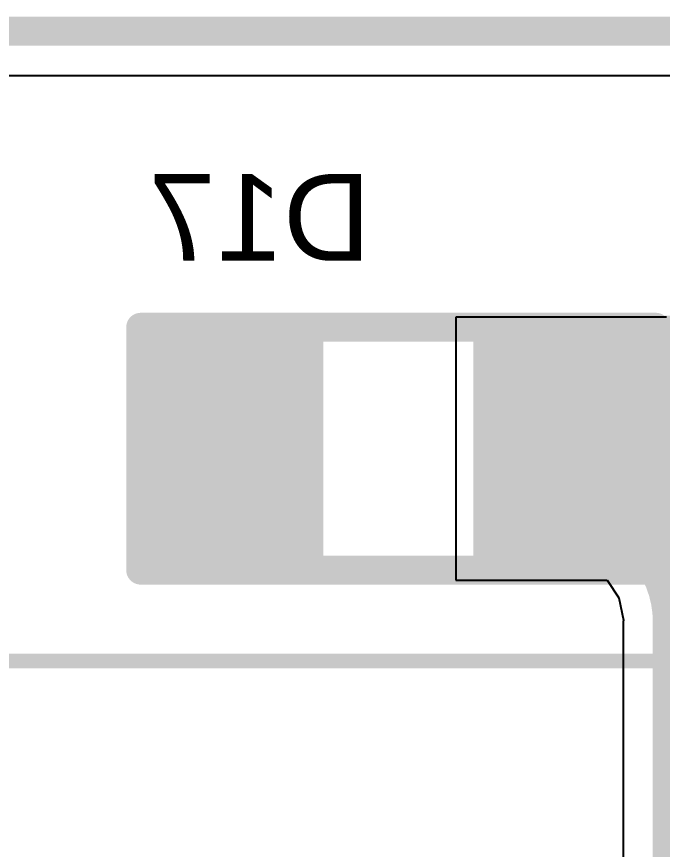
# Model space of a CAD drawing. Header units: inches. Extents: x 0 to 5359, y 0 to 5098.
# Drawn here: x 10.29 to 15.96, y 112.81 to 120.13 of the extents above; entities that cross this region are included whole.
import ezdxf

# ---------------------------------------------------------------- set-up
doc = ezdxf.new("R2010")
doc.units = ezdxf.units.IN
for name, color, linetype in [('Board Outline', 216, 'Continuous'), ('Bottom Layer', 5, 'Continuous'), ('Bottom Overlay', 54, 'Continuous'), ('Bottom Paste', 16, 'Continuous'), ('Bottom Solder', 6, 'Continuous'), ('Layer 1', 16, 'Continuous'), ('Layer 2', 76, 'Continuous'), ('Top Layer', 1, 'Continuous')]:
    doc.layers.add(name, color=color, linetype=linetype)
doc.styles.add('Arial', font='', dxfattribs={"height": 0.2})
doc.styles.get('Arial').set_extended_font_data('Arial')

# ---------------------------------------------------------------- blocks, each defined once
blk = doc.blocks.new('SOD_123FL_B_21')
at = {"layer": 'Bottom Layer'}
for points in [[(-2.10000215, 0.8999994699999999), (-0.76000229, 0.8999994699999999), (-0.76000229, -0.8999994699999999), (-2.10000215, -0.8999994699999999)], [(0.75999721, 0.8999994699999999), (2.09999707, 0.8999994699999999), (2.09999707, -0.8999994699999999), (0.75999721, -0.8999994699999999)]]:
    blk.add_hatch(color=5, dxfattribs=at).paths.add_polyline_path(points)
at = {"layer": 'Bottom Overlay'}
blk.add_hatch(color=54, dxfattribs=at).paths.add_polyline_path([(-3.2503745, -1.1687302), (-2.1835745, -1.1687302), (-2.1835745, 1.1680698), (-3.2503745, 1.1680698)])
at = {"layer": 'Bottom Paste'}
for points in [[(-2.10000215, 0.8999994699999999), (-0.76000229, 0.8999994699999999), (-0.76000229, -0.8999994699999999), (-2.10000215, -0.8999994699999999)], [(0.75999721, 0.8999994699999999), (2.09999707, 0.8999994699999999), (2.09999707, -0.8999994699999999), (0.75999721, -0.8999994699999999)]]:
    blk.add_hatch(color=16, dxfattribs=at).paths.add_polyline_path(points)
at = {"layer": 'Bottom Solder'}
for points in [[(-2.20160215, 1.00159947), (-0.65840229, 1.00159947), (-0.65840229, -1.00159947), (-2.20160215, -1.00159947)], [(0.65839721, 1.00159947), (2.20159707, 1.00159947), (2.20159707, -1.00159947), (0.65839721, -1.00159947)]]:
    blk.add_hatch(color=6, dxfattribs=at).paths.add_polyline_path(points)
at = {"layer": 'Bottom Overlay'}
for points in [[(2.26059492, 1.0668, 0.254, 0.254, 0), (-2.26060508, 1.0668, 0.254, 0.254, 0)], [(2.26059492, 1.0668, 0.254, 0.254, 0), (2.26059492, -1.0668, 0.254, 0.254, 0)], [(2.26059492, -1.0668, 0.254, 0.254, 0), (-2.26060508, -1.0668, 0.254, 0.254, 0)]]:
    blk.add_lwpolyline(points, format="xyseb", dxfattribs=at)
for points in [[(-2.32410508, 1.0668, 0.127, 0.127, 1), (-2.19710508, 1.0668, 0.127, 0.127, 1)], [(2.19709492, 1.0668, 0.127, 0.127, 1), (2.32409492, 1.0668, 0.127, 0.127, 1)], [(2.19709492, 1.0668, 0.127, 0.127, 1), (2.32409492, 1.0668, 0.127, 0.127, 1)], [(-2.32410508, -1.0668, 0.127, 0.127, 1), (-2.19710508, -1.0668, 0.127, 0.127, 1)], [(2.19709492, -1.0668, 0.127, 0.127, 1), (2.32409492, -1.0668, 0.127, 0.127, 1)], [(2.19709492, -1.0668, 0.127, 0.127, 1), (2.32409492, -1.0668, 0.127, 0.127, 1)]]:
    blk.add_lwpolyline(points, format="xyseb", close=True, dxfattribs=at)
blk = doc.blocks.new('B8B_XH_A_LF__SN__B_224')
at = {"layer": 'Bottom Overlay'}
blk.add_lwpolyline([(-11.200003, 3.467600379999999, 0.127, 0.127, 0), (11.19999792, 3.467600379999999, 0.127, 0.127, 0)], format="xyseb", dxfattribs=at)

msp = doc.modelspace()

# ---------------------------------------------------------------- linework, layer by layer
at = {"layer": 'Board Outline'}
msp.add_lwpolyline([(-3.556e-05, 120.00003686, 0.254, 0.254, 0), (109.99996542, 120.00003686, 0.254, 0.254, 0)], format="xyseb", dxfattribs=at)
at = {"layer": 'Bottom Layer'}
for p, q in [((4.14505902, 119.6115464), (45.3644, 119.6115464)), ((15.99195938, 117.4859982), (14.14396206, 117.4859982)), ((14.14396206, 117.4859982), (14.14396206, 115.1780018)), ((14.14396206, 115.1780018), (15.47080218, 115.1780018)), ((15.47080218, 115.1780018), (15.57502854, 115.0220204)), ((15.57502854, 115.0220204), (15.61415216, 114.8253355)), ((15.61415216, 114.8253355), (15.61149532, 114.81198526)), ((15.61149532, 114.81198526), (15.61149532, 112.09066228))]:
    msp.add_line(p, q, dxfattribs=at)
for points in [[(15.06796072, 116.332, 0.254, 0.254, 0), (15.61095938, 115.56946406, 0.254, 0.254, 0)], [(15.06796072, 116.332, 0.254, 0.254, 0), (16.764, 116.332, 0.254, 0.254, 0)], [(15.61095938, 115.56946406, 0.254, 0.254, 0), (15.61096192, 115.56946152, 0.254, 0.254, 0)], [(15.61096192, 115.56946152, 0.254, 0.254, -0.2417635190448432), (15.99996038, 114.81198526, 0.254, 0.254, 0)], [(15.99996038, 111.0000447, 0.254, 0.254, 0), (15.99996038, 114.81198526, 0.254, 0.254, 0)]]:
    msp.add_lwpolyline(points, format="xyseb", dxfattribs=at)
for points in [[(15.00446072, 116.332, 0.127, 0.127, 1), (15.13146072, 116.332, 0.127, 0.127, 1)], [(15.00446072, 116.332, 0.127, 0.127, 1), (15.13146072, 116.332, 0.127, 0.127, 1)], [(15.54745938, 115.56946406, 0.127, 0.127, 1), (15.67445938, 115.56946406, 0.127, 0.127, 1)], [(15.54745938, 115.56946406, 0.127, 0.127, 1), (15.67445938, 115.56946406, 0.127, 0.127, 1)], [(15.54746192, 115.56946152, 0.127, 0.127, 1), (15.67446192, 115.56946152, 0.127, 0.127, 1)], [(15.54746192, 115.56946152, 0.127, 0.127, 1), (15.67446192, 115.56946152, 0.127, 0.127, 1)], [(15.93646038, 114.81198526, 0.127, 0.127, 1), (16.06346038, 114.81198526, 0.127, 0.127, 1)], [(15.93646038, 114.81198526, 0.127, 0.127, 1), (16.06346038, 114.81198526, 0.127, 0.127, 1)]]:
    msp.add_lwpolyline(points, format="xyseb", close=True, dxfattribs=at)
at = {"layer": 'Layer 1'}
msp.add_line((4.14505902, 119.6115464), (105.85486322, 119.6115464), dxfattribs=at)
at = {"layer": 'Layer 2'}
msp.add_line((4.14505902, 119.6115464), (70.48027051999999, 119.6115464), dxfattribs=at)
at = {"layer": 'Top Layer'}
msp.add_line((4.14505902, 119.6115464), (39.03655896, 119.6115464), dxfattribs=at)

# ---------------------------------------------------------------- block references
at = {"rotation": 180}
msp.add_blockref('SOD_123FL_B_21', (13.6379585, 116.332), dxfattribs=at)
msp.add_blockref('B8B_XH_A_LF__SN__B_224', (19.74996304, 111.0000447))

# ---------------------------------------------------------------- texts
at = {"layer": 'Bottom Overlay', "style": 'Arial', "text_generation_flag": 2}
msp.add_text('D17', height=0.7619999999999999, dxfattribs=at).set_placement((13.39819012, 117.98312446))

doc.saveas('drawing.dxf')
